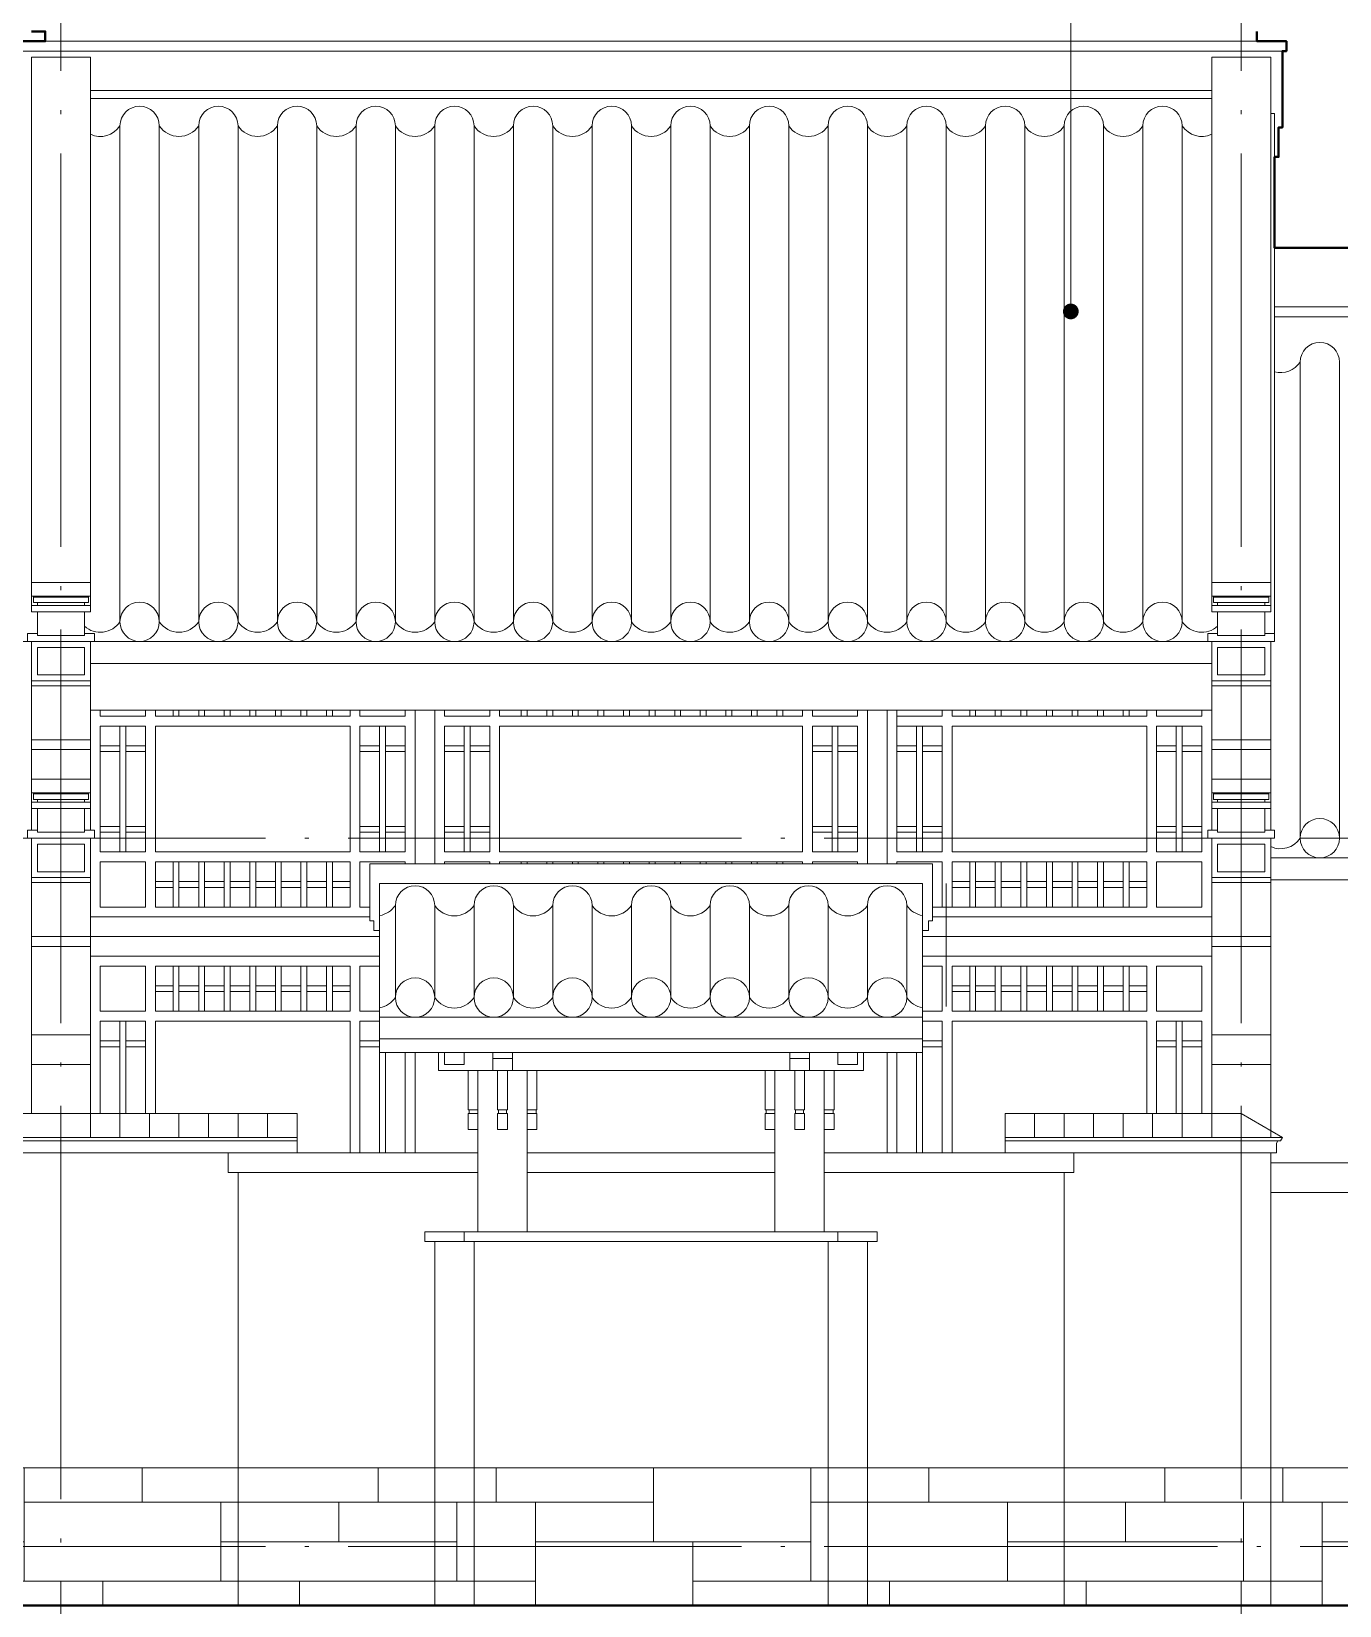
# Model space of a CAD drawing. Extents: x 577108 to 1042908, y 41950 to 81950.
# Drawn here: x 726423 to 733073, y 69453 to 77453 of the extents above; entities that cross this region are included whole.
import ezdxf

# ---------------------------------------------------------------- set-up
doc = ezdxf.new("R2010")
doc.units = 0
doc.header["$LTSCALE"] = 1000
doc.header["$MEASUREMENT"] = 0
doc.linetypes.add('DOTE', pattern=[2.42, 2, -0.2, 0.02, -0.2])
doc.linetypes.add('HIDDEN', pattern=[0.375, 0.25, -0.125])
doc.layers.get('0').update_dxf_attribs({"linetype": 'CONTINUOUS', "lineweight": 13})
for name, color, linetype, lineweight in [('DIM_ELEV', 3, 'CONTINUOUS', 15), ('DIM_LEAD', 3, 'CONTINUOUS', 15), ('DOTE', 1, 'DOTE', 0), ('LM-L', 7, 'CONTINUOUS', 15), ('LM-S', 8, 'CONTINUOUS', 5), ('wall', 2, 'CONTINUOUS', 40), ('瓦1', 8, 'CONTINUOUS', 15), ('粉刷线', 251, 'CONTINUOUS', 0)]:
    doc.layers.add(name, color=color, linetype=linetype, lineweight=lineweight)

msp = doc.modelspace()

# ---------------------------------------------------------------- hatches: boundary and pattern name
at = {"layer": 'LM-S'}
h = msp.add_hatch(dxfattribs=at)
h.set_pattern_fill('文化石01', color=256, scale=500, style=0)
h.set_pattern_definition([(0, (-307017, -391225.2), (9e-13, 4000), [3000, -1000]), (0, (-307017, -391025.2), (9e-13, 4000), [-1200, 1200, -600, 1000]), (0, (-307017, -390825.2), (9e-13, 4000), [-1800, 2200]), (0, (-307017, -390625.2), (9e-13, 4000), [1800, -2200]), (0, (-307017, -390425.2), (9e-13, 4000), [-800, 3200]), (0, (-307017, -390225.2), (9e-13, 4000), [1400, -1000, 1200, -400]), (0, (-305617, -390025.2), (9e-13, 4000), [3200, -800]), (0, (-307217, -389825.2), (9e-13, 4000), [2200, -1800]), (0, (-307817, -389625.2), (9e-13, 4000), [1800, -2200]), (0, (-307017, -389425.2), (9e-13, 4000), [3200, -800]), (0, (-307017, -389225.2), (9e-13, 4000), [-1600, 1000, -600, 800]), (0, (-305017, -389025.2), (9e-13, 4000), [2400, -1600]), (0, (-306617, -388825.2), (9e-13, 4000), [1600, -800, 600, -1000]), (0, (-305817, -388625.2), (9e-13, 4000), [1600, -600, 1000, -800]), (0, (-304217, -388425.2), (9e-13, 4000), [2400, -1600]), (0, (-305817, -388225.2), (9e-13, 4000), [1600, -2400]), (0, (-305017, -388025.2), (9e-13, 4000), [1800, -2200]), (0, (-305017, -387825.2), (9e-13, 4000), [-1200, 2800]), (0, (-306217, -387625.2), (9e-13, 4000), [1200, -2800]), (0, (-305017, -387425.2), (9e-13, 4000), [2800, -1200]), (90, (-307017, -389625.2), (-4000, 1e-12), [600, -1600, 1400, -400]), (90, (-306617, -389425.2), (-4000, 1e-12), [1000, -600, 400, -2000]), (90, (-306417, -390225.2), (-4000, 1e-12), [400, -3600]), (90, (-306217, -390625.2), (-4000, 1e-12), [400, -2400, 600, -600]), (90, (-306017, -389825.2), (-4000, 1e-12), [400, -3600]), (90, (-305817, -391225.2), (-4000, 1e-12), [600, -1800, 1000, -600]), (90, (-305617, -390425.2), (-4000, 1e-12), [600, -3400]), (90, (-305417, -389425.2), (-4000, 1e-12), [600, -200, 400, -2800]), (90, (-305217, -391025.2), (-4000, 1e-12), [600, -3400]), (90, (-305017, -390025.2), (-4000, 1e-12), [600, -200, 600, -400, 1000, -1200]), (90, (-304617, -390025.2), (-4000, 1e-12), [-2800, 400, -400, 400]), (90, (-304417, -389425.2), (-4000, 1e-12), [400, -3600]), (90, (-304217, -390825.2), (-4000, 1e-12), [400, -1400, 1000, -1200]), (90, (-304017, -390225.2), (-4000, 1e-12), [200, -2600, 600, -600]), (90, (-303817, -390025.2), (-4000, 1e-12), [1000, -1000, 600, -1400]), (90, (-303617, -389025.2), (-4000, 1e-12), [600, -1000, 400, -2000]), (90, (-303417, -390425.2), (-4000, 1e-12), [400, -3600]), (90, (-303217, -390025.2), (-4000, 1e-12), [400, -1200, 600, -1800])])
h.paths.add_polyline_path([(723423.0894, 70152.8769), (723423.0894, 69452.8769), (727473.0894, 69452.8769), (727473.0894, 70152.8769)])
h.paths.add_polyline_path([(727473.0894, 70152.8769), (727473.0894, 69452.8769), (728473.0894, 69452.8769), (728473.0894, 70152.8769)])
h.paths.add_polyline_path([(728473.0894, 69452.8769), (728673.0894, 69452.8769), (728673.0894, 70152.8769), (728473.0894, 70152.8769)])
h.paths.add_polyline_path([(728673.0894, 70152.8769), (728673.0894, 69452.8769), (730473.0894, 69452.8769), (730473.0894, 70152.8769)])
h.paths.add_polyline_path([(730673.0894, 70152.8769), (730473.0894, 70152.8769), (730473.0894, 69452.8769), (730673.0894, 69452.8769)])
h.paths.add_polyline_path([(730673.0894, 70152.8769), (730673.0894, 69452.8769), (731673.0894, 69452.8769), (731673.0894, 70152.8769)])
h.paths.add_polyline_path([(731673.0894, 69452.8769), (732723.0894, 69452.8769), (732723.0894, 70152.8769), (731673.0894, 70152.8769)])
h.paths.add_polyline_path([(732723.0894, 70152.8769), (732723.0894, 69452.8769), (733383.0894, 69452.8769), (733383.0894, 70152.8769)])

# ---------------------------------------------------------------- linework, layer by layer
msp.add_line((723423.0894, 70152.8769), (733383.0894, 70152.8769))
at = {"layer": 'DIM_ELEV'}
msp.add_line((726723.0894, 74352.8769), (721273.0894, 74352.8769), dxfattribs=at)
at = {"layer": 'DIM_LEAD'}
msp.add_line((731706.9114, 76030.0119), (731706.9114, 79552.8769), dxfattribs=at)
at = {"layer": 'DIM_LEAD', "const_width": 40}
msp.add_lwpolyline([(731706.9114, 76010.0119, 1), (731706.9114, 76050.0119, 1)], format="xyb", close=True, dxfattribs=at)
at = {"layer": 'DOTE'}
for p, q in [((726573.0894, 79252.8769), (726573.0894, 68252.8769)), ((732573.0894, 79252.8769), (732573.0894, 68252.8769)), ((759073.0894, 73352.8769), (721419.8075, 73352.8769)), ((759073.0894, 69752.8769), (721419.8075, 69752.8769))]:
    msp.add_line(p, q, dxfattribs=at)
at = {"layer": 'LM-L'}
for p, q in [((726493.0894, 77402.8769), (726493.0894, 77452.8769)), ((732653.0894, 77402.8769), (732653.0894, 77452.8769)), ((732803.0894, 77402.8769), (726343.0894, 77402.8769)), ((732803.0894, 77352.8769), (732803.0894, 77402.8769)), ((732803.0894, 77352.8769), (726343.0894, 77352.8769)), ((726423.0894, 74582.6741), (726423.0894, 77322.7926)), ((726723.0894, 77322.7926), (726423.0894, 77322.7926)), ((726723.0894, 74582.6741), (726723.0894, 77322.7926)), ((732423.0894, 77322.7926), (732723.0894, 77322.7926)), ((732423.0894, 74582.6741), (732423.0894, 77322.7926)), ((732723.0894, 74582.6741), (732723.0894, 77322.7926)), ((732783.0894, 76965.1277), (732783.0894, 77352.8769)), ((732423.0894, 77152.8769), (726723.0894, 77152.8769)), ((732423.0894, 77112.8769), (726723.0894, 77112.8769)), ((732743.0894, 77036.4869), (732723.0894, 77036.4869)), ((732743.0894, 74393.5263), (732743.0894, 77036.4869)), ((732763.0894, 76815.1277), (732763.0894, 76965.1277)), ((732763.0894, 76965.1277), (732783.0894, 76965.1277)), ((732743.0894, 76815.1277), (732763.0894, 76815.1277)), ((736403.0894, 76352.8769), (732743.0894, 76352.8769)), ((736403.0894, 76052.8769), (732743.0894, 76052.8769)), ((726423.0894, 74652.8769), (726723.0894, 74652.8769)), ((732723.0894, 74652.8769), (732423.0894, 74652.8769)), ((726423.0894, 74582.6741), (726723.0894, 74582.6741)), ((732723.0894, 74582.6741), (732423.0894, 74582.6741)), ((726423.0894, 73393.5263), (726423.0894, 74352.8769)), ((726723.0894, 73393.5263), (726723.0894, 74352.8769)), ((726723.0894, 74352.8769), (732423.0894, 74352.8769)), ((732423.0894, 73393.5263), (732423.0894, 74352.8769)), ((732723.0894, 73393.5263), (732723.0894, 74352.8769)), ((732423.0894, 74240.3163), (726723.0894, 74240.3163)), ((726423.0894, 74152.8769), (726723.0894, 74152.8769)), ((732723.0894, 74152.8769), (732423.0894, 74152.8769)), ((732423.0894, 74002.8769), (726723.0894, 74002.8769)), ((726423.0894, 73652.8769), (726723.0894, 73652.8769)), ((732423.0894, 73652.8769), (732723.0894, 73652.8769)), ((726423.0894, 73582.6741), (726723.0894, 73582.6741)), ((726433.0894, 73578.0443), (726433.0894, 73582.6741)), ((726713.0894, 73578.0443), (726713.0894, 73582.6741)), ((732423.0894, 73582.6741), (732723.0894, 73582.6741)), ((732433.0894, 73578.0443), (732433.0894, 73582.6741)), ((732713.0894, 73578.0443), (732713.0894, 73582.6741)), ((726423.0894, 71952.8769), (726423.0894, 73352.8769)), ((726723.0894, 71952.8769), (726723.0894, 73352.8769)), ((732423.0894, 71952.8769), (732423.0894, 73352.8769)), ((732723.0894, 71866.2743), (732723.0894, 73352.8769)), ((728143.0894, 73222.8769), (731003.0894, 73222.8769)), ((728143.0894, 72932.8769), (728143.0894, 73222.8769)), ((731003.0894, 72932.8769), (731003.0894, 73222.8769)), ((732723.0894, 73252.8769), (735623.0894, 73252.8769)), ((726423.0894, 73152.8769), (726723.0894, 73152.8769)), ((728193.0894, 72262.8769), (728193.0894, 73122.8769)), ((728193.0894, 73122.8769), (730953.0894, 73122.8769)), ((730953.0894, 72262.8769), (730953.0894, 73122.8769)), ((732423.0894, 73152.8769), (732723.0894, 73152.8769)), ((735673.0894, 73140.3163), (732723.0894, 73140.3163)), ((728163.0894, 72932.8769), (728143.0894, 72932.8769)), ((728163.0894, 72882.8769), (728163.0894, 72932.8769)), ((728163.0894, 72882.8769), (728193.0894, 72882.8769)), ((730953.0894, 72882.8769), (730983.0894, 72882.8769)), ((730983.0894, 72882.8769), (730983.0894, 72932.8769)), ((730983.0894, 72932.8769), (731003.0894, 72932.8769)), ((730953.0894, 72442.8769), (728193.0894, 72442.8769)), ((730953.0894, 72332.8769), (728193.0894, 72332.8769)), ((730953.0894, 72262.8769), (728193.0894, 72262.8769)), ((728493.0894, 72172.8769), (728493.0894, 72262.8769)), ((730653.0894, 72172.8769), (730653.0894, 72262.8769)), ((728493.0894, 72172.8769), (730653.0894, 72172.8769)), ((728693.0894, 72172.8769), (728693.0894, 71352.8769)), ((728768.0894, 72232.8769), (728868.0894, 72232.8769)), ((728943.0894, 72172.8769), (728943.0894, 71352.8769)), ((730203.0894, 72172.8769), (730203.0894, 71352.8769)), ((730378.0894, 72232.8769), (730278.0894, 72232.8769)), ((730453.0894, 72172.8769), (730453.0894, 71352.8769)), ((723573.0894, 71952.8769), (727773.0894, 71952.8769)), ((727773.0894, 71952.8769), (727773.0894, 71752.8769)), ((731373.0894, 71952.8769), (732573.0894, 71952.8769)), ((731373.0894, 71952.8769), (731373.0894, 71752.8769)), ((732783.0894, 71831.6333), (732573.0894, 71952.8769)), ((727773.0894, 71831.6333), (723363.0894, 71831.6333)), ((727773.0894, 71814.3128), (723373.0894, 71814.3128)), ((732783.0894, 71831.6333), (731373.0894, 71831.6333)), ((732773.0894, 71814.3128), (731373.0894, 71814.3128)), ((732753.0894, 71802.8769), (732759.6919, 71814.3128)), ((732753.0894, 71752.8769), (732753.0894, 71802.8769)), ((732773.0894, 71814.3128), (732783.0894, 71831.6333)), ((723423.0894, 71752.8769), (727773.0894, 71752.8769)), ((727423.0894, 71752.8769), (728693.0894, 71752.8769)), ((727423.0894, 71752.8769), (727423.0894, 71652.8769)), ((728943.0894, 71752.8769), (730203.0894, 71752.8769)), ((730453.0894, 71752.8769), (731723.0894, 71752.8769)), ((731373.0894, 71752.8769), (732753.0894, 71752.8769)), ((731723.0894, 71752.8769), (731723.0894, 71652.8769)), ((732723.0894, 71752.8769), (732723.0894, 69452.8769)), ((733763.0894, 71702.8769), (732723.0894, 71702.8769)), ((728693.0894, 71652.8769), (727423.0894, 71652.8769)), ((727473.0894, 71652.8769), (727473.0894, 69452.8769)), ((730203.0894, 71652.8769), (728943.0894, 71652.8769)), ((731723.0894, 71652.8769), (730453.0894, 71652.8769)), ((731673.0894, 71652.8769), (731673.0894, 69452.8769)), ((733763.0894, 71552.8769), (732723.0894, 71552.8769)), ((728423.0894, 71302.8769), (728423.0894, 71352.8769)), ((730723.0894, 71352.8769), (728423.0894, 71352.8769)), ((730723.0894, 71302.8769), (728423.0894, 71302.8769)), ((728473.0894, 71302.8769), (728473.0894, 69452.8769)), ((728623.0894, 71302.8769), (728623.0894, 71352.8769)), ((728673.0894, 71302.8769), (728673.0894, 69452.8769)), ((730473.0894, 71302.8769), (730473.0894, 69452.8769)), ((730523.0894, 71352.8769), (730523.0894, 71302.8769)), ((730673.0894, 71302.8769), (730673.0894, 69452.8769)), ((730723.0894, 71352.8769), (730723.0894, 71302.8769))]:
    msp.add_line(p, q, dxfattribs=at)
for points in [[(732743.0894, 76002.8769), (736403.0894, 76002.8769)], [(726723.0894, 74535.6305), (726423.0894, 74535.6305), (726423.0894, 74503.5545), (726453.0894, 74503.5545), (726453.0894, 74382.8769), (726693.0894, 74382.8769), (726693.0894, 74503.5545), (726723.0894, 74503.5545), (726723.0894, 74535.6305)], [(732423.0894, 74535.6305), (732723.0894, 74535.6305), (732723.0894, 74503.5545), (732693.0894, 74503.5545), (732693.0894, 74382.8769), (732453.0894, 74382.8769), (732453.0894, 74503.5545), (732423.0894, 74503.5545), (732423.0894, 74535.6305)], [(726453.0894, 74393.5263), (726403.0894, 74393.5263), (726403.0894, 74352.8769), (726743.0894, 74352.8769), (726743.0894, 74393.5263), (726693.0894, 74393.5263)], [(732693.0894, 74393.5263), (732743.0894, 74393.5263), (732743.0894, 74352.8769), (732403.0894, 74352.8769), (732403.0894, 74393.5263), (732453.0894, 74393.5263)], [(726723.0894, 73535.6305), (726423.0894, 73535.6305), (726423.0894, 73503.5545), (726453.0894, 73503.5545), (726453.0894, 73382.8769), (726693.0894, 73382.8769), (726693.0894, 73503.5545), (726723.0894, 73503.5545), (726723.0894, 73535.6305)], [(732723.0894, 73535.6305), (732423.0894, 73535.6305), (732423.0894, 73503.5545), (732453.0894, 73503.5545), (732453.0894, 73382.8769), (732693.0894, 73382.8769), (732693.0894, 73503.5545), (732723.0894, 73503.5545), (732723.0894, 73535.6305)], [(726453.0894, 73393.5263), (726403.0894, 73393.5263), (726403.0894, 73352.8769), (726743.0894, 73352.8769), (726743.0894, 73393.5263), (726693.0894, 73393.5263)], [(732453.0894, 73393.5263), (732403.0894, 73393.5263), (732403.0894, 73352.8769), (732743.0894, 73352.8769), (732743.0894, 73393.5263), (732693.0894, 73393.5263)], [(728868.0894, 72262.8769), (728868.0894, 72172.8769), (728768.0894, 72172.8769), (728768.0894, 72262.8769)], [(730278.0894, 72262.8769), (730278.0894, 72172.8769), (730378.0894, 72172.8769), (730378.0894, 72262.8769)]]:
    msp.add_lwpolyline(points, dxfattribs=at)
for points in [[(726433.0894, 74578.0443), (726713.0894, 74578.0443), (726713.0894, 74549.9826), (726433.0894, 74549.9826)], [(732713.0894, 74578.0443), (732433.0894, 74578.0443), (732433.0894, 74549.9826), (732713.0894, 74549.9826)], [(726433.0894, 73578.0443), (726713.0894, 73578.0443), (726713.0894, 73549.9826), (726433.0894, 73549.9826)], [(732433.0894, 73578.0443), (732713.0894, 73578.0443), (732713.0894, 73549.9826), (732433.0894, 73549.9826)]]:
    msp.add_lwpolyline(points, close=True, dxfattribs=at)
at = {"layer": 'LM-S'}
for p, q in [((726423.0894, 74535.6305), (726423.0894, 74582.6741)), ((726433.0894, 74578.0443), (726433.0894, 74582.6741)), ((726453.0894, 74578.0443), (726453.0894, 74582.6741)), ((726693.0894, 74578.0443), (726693.0894, 74582.6741)), ((726713.0894, 74578.0443), (726713.0894, 74582.6741)), ((726723.0894, 74535.6305), (726723.0894, 74582.6741)), ((732423.0894, 74535.6305), (732423.0894, 74582.6741)), ((732433.0894, 74578.0443), (732433.0894, 74582.6741)), ((732453.0894, 74578.0443), (732453.0894, 74582.6741)), ((732693.0894, 74578.0443), (732693.0894, 74582.6741)), ((732713.0894, 74578.0443), (732713.0894, 74582.6741)), ((732723.0894, 74535.6305), (732723.0894, 74582.6741)), ((726453.0894, 74535.6305), (726453.0894, 74549.9826)), ((726453.0894, 74503.5545), (726693.0894, 74503.5545)), ((726693.0894, 74535.6305), (726693.0894, 74549.9826)), ((732453.0894, 74535.6305), (732453.0894, 74549.9826)), ((732693.0894, 74503.5545), (732453.0894, 74503.5545)), ((732693.0894, 74535.6305), (732693.0894, 74549.9826)), ((726423.0894, 74127.8769), (726723.0894, 74127.8769)), ((732723.0894, 74127.8769), (732423.0894, 74127.8769)), ((726773.0894, 73972.8769), (726773.0894, 74002.8769)), ((727003.0894, 74002.8769), (727003.0894, 73972.8769)), ((727053.0894, 74002.8769), (727053.0894, 73972.8769)), ((727143.0894, 74002.8769), (727143.0894, 73972.8769)), ((727173.0894, 74002.8769), (727173.0894, 73972.8769)), ((727273.0894, 74002.8769), (727273.0894, 73972.8769)), ((727303.0894, 74002.8769), (727303.0894, 73972.8769)), ((727403.0894, 74002.8769), (727403.0894, 73972.8769)), ((727433.0894, 74002.8769), (727433.0894, 73972.8769)), ((727533.0894, 74002.8769), (727533.0894, 73972.8769)), ((727563.0894, 74002.8769), (727563.0894, 73972.8769)), ((727663.0894, 74002.8769), (727663.0894, 73972.8769)), ((727693.0894, 74002.8769), (727693.0894, 73972.8769)), ((727793.0894, 74002.8769), (727793.0894, 73972.8769)), ((727823.0894, 74002.8769), (727823.0894, 73972.8769)), ((727923.0894, 74002.8769), (727923.0894, 73972.8769)), ((727953.0894, 74002.8769), (727953.0894, 73972.8769)), ((728043.0894, 74002.8769), (728043.0894, 73972.8769)), ((728093.0894, 74002.8769), (728093.0894, 73972.8769)), ((728323.0894, 73972.8769), (728323.0894, 74002.8769)), ((728373.0894, 73222.8769), (728373.0894, 74002.8769)), ((728473.0894, 73222.8769), (728473.0894, 74002.8769)), ((728523.0894, 73972.8769), (728523.0894, 74002.8769)), ((728753.0894, 74002.8769), (728753.0894, 73972.8769)), ((728803.0894, 74002.8769), (728803.0894, 73972.8769)), ((728913.0894, 74002.8769), (728913.0894, 73972.8769)), ((728943.0894, 74002.8769), (728943.0894, 73972.8769)), ((729043.0894, 74002.8769), (729043.0894, 73972.8769)), ((729073.0894, 74002.8769), (729073.0894, 73972.8769)), ((729173.0894, 74002.8769), (729173.0894, 73972.8769)), ((729203.0894, 74002.8769), (729203.0894, 73972.8769)), ((729303.0894, 74002.8769), (729303.0894, 73972.8769)), ((729333.0894, 74002.8769), (729333.0894, 73972.8769)), ((729433.0894, 74002.8769), (729433.0894, 73972.8769)), ((729463.0894, 74002.8769), (729463.0894, 73972.8769)), ((729563.0894, 74002.8769), (729563.0894, 73972.8769)), ((729593.0894, 74002.8769), (729593.0894, 73972.8769)), ((729693.0894, 74002.8769), (729693.0894, 73972.8769)), ((729723.0894, 74002.8769), (729723.0894, 73972.8769)), ((729823.0894, 74002.8769), (729823.0894, 73972.8769)), ((729853.0894, 74002.8769), (729853.0894, 73972.8769)), ((729953.0894, 74002.8769), (729953.0894, 73972.8769)), ((729983.0894, 74002.8769), (729983.0894, 73972.8769)), ((730083.0894, 74002.8769), (730083.0894, 73972.8769)), ((730113.0894, 74002.8769), (730113.0894, 73972.8769)), ((730213.0894, 74002.8769), (730213.0894, 73972.8769)), ((730243.0894, 74002.8769), (730243.0894, 73972.8769)), ((730343.0894, 74002.8769), (730343.0894, 73972.8769)), ((730393.0894, 74002.8769), (730393.0894, 73972.8769)), ((730623.0894, 73972.8769), (730623.0894, 74002.8769)), ((730673.0894, 73222.8769), (730673.0894, 74002.8769)), ((730773.0894, 73222.8769), (730773.0894, 74002.8769)), ((730823.0894, 73282.8769), (730823.0894, 74002.8769)), ((731053.0894, 74002.8769), (731053.0894, 73972.8769)), ((731103.0894, 74002.8769), (731103.0894, 73972.8769)), ((731193.0894, 74002.8769), (731193.0894, 73972.8769)), ((731223.0894, 74002.8769), (731223.0894, 73972.8769)), ((731323.0894, 74002.8769), (731323.0894, 73972.8769)), ((731353.0894, 74002.8769), (731353.0894, 73972.8769)), ((731453.0894, 74002.8769), (731453.0894, 73972.8769)), ((731483.0894, 74002.8769), (731483.0894, 73972.8769)), ((731583.0894, 74002.8769), (731583.0894, 73972.8769)), ((731613.0894, 74002.8769), (731613.0894, 73972.8769)), ((731713.0894, 74002.8769), (731713.0894, 73972.8769)), ((731743.0894, 74002.8769), (731743.0894, 73972.8769)), ((731843.0894, 74002.8769), (731843.0894, 73972.8769)), ((731873.0894, 74002.8769), (731873.0894, 73972.8769)), ((731973.0894, 74002.8769), (731973.0894, 73972.8769)), ((732003.0894, 74002.8769), (732003.0894, 73972.8769)), ((732093.0894, 74002.8769), (732093.0894, 73972.8769)), ((732143.0894, 74002.8769), (732143.0894, 73972.8769)), ((732373.0894, 73972.8769), (732373.0894, 74002.8769)), ((726773.0894, 73972.8769), (727003.0894, 73972.8769)), ((726773.0894, 73282.8769), (726773.0894, 73922.8769)), ((726773.0894, 73922.8769), (727003.0894, 73922.8769)), ((726873.0894, 73922.8769), (726873.0894, 73282.8769)), ((726903.0894, 73922.8769), (726903.0894, 73282.8769)), ((727003.0894, 73922.8769), (727003.0894, 73282.8769)), ((727053.0894, 73972.8769), (728043.0894, 73972.8769)), ((727053.0894, 73922.8769), (728043.0894, 73922.8769)), ((727053.0894, 73922.8769), (727053.0894, 73282.8769)), ((728043.0894, 73922.8769), (728043.0894, 73282.8769)), ((728093.0894, 73972.8769), (728323.0894, 73972.8769)), ((728093.0894, 73922.8769), (728323.0894, 73922.8769)), ((728093.0894, 73922.8769), (728093.0894, 73282.8769)), ((728193.0894, 73922.8769), (728193.0894, 73282.8769)), ((728223.0894, 73922.8769), (728223.0894, 73282.8769)), ((728323.0894, 73282.8769), (728323.0894, 73922.8769)), ((728523.0894, 73972.8769), (728753.0894, 73972.8769)), ((728523.0894, 73282.8769), (728523.0894, 73922.8769)), ((728523.0894, 73922.8769), (728753.0894, 73922.8769)), ((728623.0894, 73922.8769), (728623.0894, 73282.8769)), ((728653.0894, 73922.8769), (728653.0894, 73282.8769)), ((728753.0894, 73922.8769), (728753.0894, 73282.8769)), ((728803.0894, 73972.8769), (730343.0894, 73972.8769)), ((728803.0894, 73922.8769), (730343.0894, 73922.8769)), ((728803.0894, 73922.8769), (728803.0894, 73282.8769)), ((730343.0894, 73922.8769), (730343.0894, 73282.8769)), ((730393.0894, 73972.8769), (730623.0894, 73972.8769)), ((730393.0894, 73922.8769), (730623.0894, 73922.8769)), ((730393.0894, 73922.8769), (730393.0894, 73282.8769)), ((730493.0894, 73922.8769), (730493.0894, 73282.8769)), ((730523.0894, 73922.8769), (730523.0894, 73282.8769)), ((730623.0894, 73282.8769), (730623.0894, 73922.8769)), ((731053.0894, 73972.8769), (730823.0894, 73972.8769)), ((731053.0894, 73922.8769), (730823.0894, 73922.8769)), ((730923.0894, 73922.8769), (730923.0894, 73282.8769)), ((730953.0894, 73922.8769), (730953.0894, 73282.8769)), ((731053.0894, 73922.8769), (731053.0894, 73282.8769)), ((732093.0894, 73972.8769), (731103.0894, 73972.8769)), ((731103.0894, 73922.8769), (731103.0894, 73282.8769)), ((732093.0894, 73922.8769), (731103.0894, 73922.8769)), ((732093.0894, 73922.8769), (732093.0894, 73282.8769)), ((732373.0894, 73972.8769), (732143.0894, 73972.8769)), ((732373.0894, 73922.8769), (732143.0894, 73922.8769)), ((732143.0894, 73922.8769), (732143.0894, 73282.8769)), ((732243.0894, 73922.8769), (732243.0894, 73282.8769)), ((732273.0894, 73922.8769), (732273.0894, 73282.8769)), ((732373.0894, 73282.8769), (732373.0894, 73922.8769)), ((726423.0894, 73852.8769), (726723.0894, 73852.8769)), ((732723.0894, 73852.8769), (732423.0894, 73852.8769)), ((726423.0894, 73802.8769), (726723.0894, 73802.8769)), ((726773.0894, 73822.8769), (726873.0894, 73822.8769)), ((726773.0894, 73792.8769), (726873.0894, 73792.8769)), ((726903.0894, 73822.8769), (727003.0894, 73822.8769)), ((726903.0894, 73792.8769), (727003.0894, 73792.8769)), ((728193.0894, 73822.8769), (728093.0894, 73822.8769)), ((728193.0894, 73792.8769), (728093.0894, 73792.8769)), ((728323.0894, 73822.8769), (728223.0894, 73822.8769)), ((728323.0894, 73792.8769), (728223.0894, 73792.8769)), ((728523.0894, 73822.8769), (728623.0894, 73822.8769)), ((728523.0894, 73792.8769), (728623.0894, 73792.8769)), ((728653.0894, 73822.8769), (728753.0894, 73822.8769)), ((728653.0894, 73792.8769), (728753.0894, 73792.8769)), ((730493.0894, 73822.8769), (730393.0894, 73822.8769)), ((730493.0894, 73792.8769), (730393.0894, 73792.8769)), ((730623.0894, 73822.8769), (730523.0894, 73822.8769)), ((730623.0894, 73792.8769), (730523.0894, 73792.8769)), ((730823.0894, 73822.8769), (730923.0894, 73822.8769)), ((730823.0894, 73792.8769), (730923.0894, 73792.8769)), ((730953.0894, 73822.8769), (731053.0894, 73822.8769)), ((730953.0894, 73792.8769), (731053.0894, 73792.8769)), ((732243.0894, 73822.8769), (732143.0894, 73822.8769)), ((732243.0894, 73792.8769), (732143.0894, 73792.8769)), ((732373.0894, 73822.8769), (732273.0894, 73822.8769)), ((732373.0894, 73792.8769), (732273.0894, 73792.8769)), ((732723.0894, 73802.8769), (732423.0894, 73802.8769)), ((726423.0894, 73535.6305), (726423.0894, 73582.6741)), ((726453.0894, 73578.0443), (726453.0894, 73582.6741)), ((726453.0894, 73535.6305), (726453.0894, 73549.9826)), ((726693.0894, 73578.0443), (726693.0894, 73582.6741)), ((726693.0894, 73535.6305), (726693.0894, 73549.9826)), ((726723.0894, 73535.6305), (726723.0894, 73582.6741)), ((732423.0894, 73535.6305), (732423.0894, 73582.6741)), ((732453.0894, 73578.0443), (732453.0894, 73582.6741)), ((732453.0894, 73535.6305), (732453.0894, 73549.9826)), ((732693.0894, 73578.0443), (732693.0894, 73582.6741)), ((732693.0894, 73535.6305), (732693.0894, 73549.9826)), ((732723.0894, 73535.6305), (732723.0894, 73582.6741)), ((726453.0894, 73503.5545), (726693.0894, 73503.5545)), ((732453.0894, 73503.5545), (732693.0894, 73503.5545)), ((726773.0894, 73412.8769), (726873.0894, 73412.8769)), ((726773.0894, 73382.8769), (726873.0894, 73382.8769)), ((726903.0894, 73412.8769), (727003.0894, 73412.8769)), ((726903.0894, 73382.8769), (727003.0894, 73382.8769)), ((728193.0894, 73412.8769), (728093.0894, 73412.8769)), ((728193.0894, 73382.8769), (728093.0894, 73382.8769)), ((728323.0894, 73412.8769), (728223.0894, 73412.8769)), ((728323.0894, 73382.8769), (728223.0894, 73382.8769)), ((728523.0894, 73412.8769), (728623.0894, 73412.8769)), ((728523.0894, 73382.8769), (728623.0894, 73382.8769)), ((728653.0894, 73412.8769), (728753.0894, 73412.8769)), ((728653.0894, 73382.8769), (728753.0894, 73382.8769)), ((730493.0894, 73412.8769), (730393.0894, 73412.8769)), ((730493.0894, 73382.8769), (730393.0894, 73382.8769)), ((730623.0894, 73412.8769), (730523.0894, 73412.8769)), ((730623.0894, 73382.8769), (730523.0894, 73382.8769)), ((730823.0894, 73412.8769), (730923.0894, 73412.8769)), ((730823.0894, 73382.8769), (730923.0894, 73382.8769)), ((730953.0894, 73412.8769), (731053.0894, 73412.8769)), ((730953.0894, 73382.8769), (731053.0894, 73382.8769)), ((732243.0894, 73412.8769), (732143.0894, 73412.8769)), ((732243.0894, 73382.8769), (732143.0894, 73382.8769)), ((732373.0894, 73412.8769), (732273.0894, 73412.8769)), ((732373.0894, 73382.8769), (732273.0894, 73382.8769)), ((726773.0894, 73282.8769), (727003.0894, 73282.8769)), ((727053.0894, 73282.8769), (728043.0894, 73282.8769)), ((728093.0894, 73282.8769), (728323.0894, 73282.8769)), ((728523.0894, 73282.8769), (728753.0894, 73282.8769)), ((728803.0894, 73282.8769), (730343.0894, 73282.8769)), ((730393.0894, 73282.8769), (730623.0894, 73282.8769)), ((731053.0894, 73282.8769), (730823.0894, 73282.8769)), ((732093.0894, 73282.8769), (731103.0894, 73282.8769)), ((732373.0894, 73282.8769), (732143.0894, 73282.8769)), ((726773.0894, 73232.8769), (727003.0894, 73232.8769)), ((726773.0894, 73232.8769), (726773.0894, 73002.8769)), ((727003.0894, 73002.8769), (727003.0894, 73232.8769)), ((727053.0894, 73002.8769), (727053.0894, 73232.8769)), ((727053.0894, 73232.8769), (728043.0894, 73232.8769)), ((727143.0894, 73002.8769), (727143.0894, 73232.8769)), ((727173.0894, 73002.8769), (727173.0894, 73232.8769)), ((727273.0894, 73002.8769), (727273.0894, 73232.8769)), ((727303.0894, 73002.8769), (727303.0894, 73232.8769)), ((727403.0894, 73002.8769), (727403.0894, 73232.8769)), ((727433.0894, 73002.8769), (727433.0894, 73232.8769)), ((727533.0894, 73002.8769), (727533.0894, 73232.8769)), ((727563.0894, 73002.8769), (727563.0894, 73232.8769)), ((727663.0894, 73002.8769), (727663.0894, 73232.8769)), ((727693.0894, 73002.8769), (727693.0894, 73232.8769)), ((727793.0894, 73002.8769), (727793.0894, 73232.8769)), ((727823.0894, 73002.8769), (727823.0894, 73232.8769)), ((727923.0894, 73002.8769), (727923.0894, 73232.8769)), ((727953.0894, 73002.8769), (727953.0894, 73232.8769)), ((728043.0894, 73002.8769), (728043.0894, 73232.8769)), ((728093.0894, 73002.8769), (728093.0894, 73232.8769)), ((728093.0894, 73232.8769), (728323.0894, 73232.8769)), ((728323.0894, 73232.8769), (728323.0894, 73222.8769)), ((728523.0894, 73232.8769), (728753.0894, 73232.8769)), ((728523.0894, 73232.8769), (728523.0894, 73222.8769)), ((728753.0894, 73222.8769), (728753.0894, 73232.8769)), ((728803.0894, 73222.8769), (728803.0894, 73232.8769)), ((728803.0894, 73232.8769), (730343.0894, 73232.8769)), ((728913.0894, 73222.8769), (728913.0894, 73232.8769)), ((728943.0894, 73222.8769), (728943.0894, 73232.8769)), ((729043.0894, 73222.8769), (729043.0894, 73232.8769)), ((729073.0894, 73222.8769), (729073.0894, 73232.8769)), ((729173.0894, 73222.8769), (729173.0894, 73232.8769)), ((729203.0894, 73222.8769), (729203.0894, 73232.8769)), ((729303.0894, 73222.8769), (729303.0894, 73232.8769)), ((729333.0894, 73222.8769), (729333.0894, 73232.8769)), ((729433.0894, 73222.8769), (729433.0894, 73232.8769)), ((729463.0894, 73222.8769), (729463.0894, 73232.8769)), ((729563.0894, 73222.8769), (729563.0894, 73232.8769)), ((729593.0894, 73222.8769), (729593.0894, 73232.8769)), ((729693.0894, 73222.8769), (729693.0894, 73232.8769)), ((729723.0894, 73222.8769), (729723.0894, 73232.8769)), ((729823.0894, 73222.8769), (729823.0894, 73232.8769)), ((729853.0894, 73222.8769), (729853.0894, 73232.8769)), ((729953.0894, 73222.8769), (729953.0894, 73232.8769)), ((729983.0894, 73222.8769), (729983.0894, 73232.8769)), ((730083.0894, 73222.8769), (730083.0894, 73232.8769)), ((730113.0894, 73222.8769), (730113.0894, 73232.8769)), ((730213.0894, 73222.8769), (730213.0894, 73232.8769)), ((730243.0894, 73222.8769), (730243.0894, 73232.8769)), ((730343.0894, 73222.8769), (730343.0894, 73232.8769)), ((730393.0894, 73222.8769), (730393.0894, 73232.8769)), ((730393.0894, 73232.8769), (730623.0894, 73232.8769)), ((730623.0894, 73222.8769), (730623.0894, 73232.8769)), ((730823.0894, 73222.8769), (730823.0894, 73232.8769)), ((731053.0894, 73232.8769), (730823.0894, 73232.8769)), ((731053.0894, 73002.8769), (731053.0894, 73232.8769)), ((731103.0894, 73002.8769), (731103.0894, 73232.8769)), ((732093.0894, 73232.8769), (731103.0894, 73232.8769)), ((731193.0894, 73002.8769), (731193.0894, 73232.8769)), ((731223.0894, 73002.8769), (731223.0894, 73232.8769)), ((731323.0894, 73002.8769), (731323.0894, 73232.8769)), ((731353.0894, 73002.8769), (731353.0894, 73232.8769)), ((731453.0894, 73002.8769), (731453.0894, 73232.8769)), ((731483.0894, 73002.8769), (731483.0894, 73232.8769)), ((731583.0894, 73002.8769), (731583.0894, 73232.8769)), ((731613.0894, 73002.8769), (731613.0894, 73232.8769)), ((731713.0894, 73002.8769), (731713.0894, 73232.8769)), ((731743.0894, 73002.8769), (731743.0894, 73232.8769)), ((731843.0894, 73002.8769), (731843.0894, 73232.8769)), ((731873.0894, 73002.8769), (731873.0894, 73232.8769)), ((731973.0894, 73002.8769), (731973.0894, 73232.8769)), ((732003.0894, 73002.8769), (732003.0894, 73232.8769)), ((732093.0894, 73002.8769), (732093.0894, 73232.8769)), ((732143.0894, 73002.8769), (732143.0894, 73232.8769)), ((732373.0894, 73232.8769), (732143.0894, 73232.8769)), ((732373.0894, 73002.8769), (732373.0894, 73232.8769)), ((726423.0894, 73127.8769), (726723.0894, 73127.8769)), ((727053.0894, 73132.8769), (727143.0894, 73132.8769)), ((727173.0894, 73132.8769), (727273.0894, 73132.8769)), ((727303.0894, 73132.8769), (727403.0894, 73132.8769)), ((727433.0894, 73132.8769), (727533.0894, 73132.8769)), ((727563.0894, 73132.8769), (727663.0894, 73132.8769)), ((727693.0894, 73132.8769), (727793.0894, 73132.8769)), ((727823.0894, 73132.8769), (727923.0894, 73132.8769)), ((728043.0894, 73132.8769), (727953.0894, 73132.8769)), ((731103.0894, 73132.8769), (731193.0894, 73132.8769)), ((731323.0894, 73132.8769), (731223.0894, 73132.8769)), ((731453.0894, 73132.8769), (731353.0894, 73132.8769)), ((731583.0894, 73132.8769), (731483.0894, 73132.8769)), ((731713.0894, 73132.8769), (731613.0894, 73132.8769)), ((731843.0894, 73132.8769), (731743.0894, 73132.8769)), ((731973.0894, 73132.8769), (731873.0894, 73132.8769)), ((732093.0894, 73132.8769), (732003.0894, 73132.8769)), ((732423.0894, 73127.8769), (732723.0894, 73127.8769)), ((727053.0894, 73102.8769), (727143.0894, 73102.8769)), ((727173.0894, 73102.8769), (727273.0894, 73102.8769)), ((727303.0894, 73102.8769), (727403.0894, 73102.8769)), ((727433.0894, 73102.8769), (727533.0894, 73102.8769)), ((727563.0894, 73102.8769), (727663.0894, 73102.8769)), ((727693.0894, 73102.8769), (727793.0894, 73102.8769)), ((727823.0894, 73102.8769), (727923.0894, 73102.8769)), ((728043.0894, 73102.8769), (727953.0894, 73102.8769)), ((731103.0894, 73102.8769), (731193.0894, 73102.8769)), ((731323.0894, 73102.8769), (731223.0894, 73102.8769)), ((731453.0894, 73102.8769), (731353.0894, 73102.8769)), ((731583.0894, 73102.8769), (731483.0894, 73102.8769)), ((731713.0894, 73102.8769), (731613.0894, 73102.8769)), ((731843.0894, 73102.8769), (731743.0894, 73102.8769)), ((731973.0894, 73102.8769), (731873.0894, 73102.8769)), ((732093.0894, 73102.8769), (732003.0894, 73102.8769)), ((727003.0894, 73002.8769), (726773.0894, 73002.8769)), ((728043.0894, 73002.8769), (727053.0894, 73002.8769)), ((728143.0894, 73002.8769), (728093.0894, 73002.8769)), ((731003.0894, 73002.8769), (732093.0894, 73002.8769)), ((732143.0894, 73002.8769), (732373.0894, 73002.8769)), ((728143.0894, 72952.8769), (726723.0894, 72952.8769)), ((732423.0894, 72952.8769), (731003.0894, 72952.8769)), ((726423.0894, 72852.8769), (726723.0894, 72852.8769)), ((726423.0894, 72802.8769), (726723.0894, 72802.8769)), ((728193.0894, 72852.8769), (726723.0894, 72852.8769)), ((732423.0894, 72852.8769), (730953.0894, 72852.8769)), ((732423.0894, 72852.8769), (732723.0894, 72852.8769)), ((732423.0894, 72802.8769), (732723.0894, 72802.8769)), ((728193.0894, 72752.8769), (726723.0894, 72752.8769)), ((732423.0894, 72752.8769), (730953.0894, 72752.8769)), ((727003.0894, 72702.8769), (726773.0894, 72702.8769)), ((726773.0894, 72472.8769), (726773.0894, 72702.8769)), ((727003.0894, 72702.8769), (727003.0894, 72472.8769)), ((727053.0894, 72702.8769), (727053.0894, 72472.8769)), ((728043.0894, 72702.8769), (727053.0894, 72702.8769)), ((727143.0894, 72702.8769), (727143.0894, 72472.8769)), ((727173.0894, 72702.8769), (727173.0894, 72472.8769)), ((727273.0894, 72702.8769), (727273.0894, 72472.8769)), ((727303.0894, 72702.8769), (727303.0894, 72472.8769)), ((727403.0894, 72702.8769), (727403.0894, 72472.8769)), ((727433.0894, 72702.8769), (727433.0894, 72472.8769)), ((727533.0894, 72702.8769), (727533.0894, 72472.8769)), ((727563.0894, 72702.8769), (727563.0894, 72472.8769)), ((727663.0894, 72702.8769), (727663.0894, 72472.8769)), ((727693.0894, 72702.8769), (727693.0894, 72472.8769)), ((727793.0894, 72702.8769), (727793.0894, 72472.8769)), ((727823.0894, 72702.8769), (727823.0894, 72472.8769)), ((727923.0894, 72702.8769), (727923.0894, 72472.8769)), ((727953.0894, 72702.8769), (727953.0894, 72472.8769)), ((728043.0894, 72702.8769), (728043.0894, 72472.8769)), ((728093.0894, 72702.8769), (728093.0894, 72472.8769)), ((728193.0894, 72702.8769), (728093.0894, 72702.8769)), ((730953.0894, 72702.8769), (731053.0894, 72702.8769)), ((731053.0894, 72702.8769), (731053.0894, 72472.8769)), ((731103.0894, 72702.8769), (731103.0894, 72472.8769)), ((731103.0894, 72702.8769), (732093.0894, 72702.8769)), ((731193.0894, 72702.8769), (731193.0894, 72472.8769)), ((731223.0894, 72702.8769), (731223.0894, 72472.8769)), ((731323.0894, 72702.8769), (731323.0894, 72472.8769)), ((731353.0894, 72702.8769), (731353.0894, 72472.8769)), ((731453.0894, 72702.8769), (731453.0894, 72472.8769)), ((731483.0894, 72702.8769), (731483.0894, 72472.8769)), ((731583.0894, 72702.8769), (731583.0894, 72472.8769)), ((731613.0894, 72702.8769), (731613.0894, 72472.8769)), ((731713.0894, 72702.8769), (731713.0894, 72472.8769)), ((731743.0894, 72702.8769), (731743.0894, 72472.8769)), ((731843.0894, 72702.8769), (731843.0894, 72472.8769)), ((731873.0894, 72702.8769), (731873.0894, 72472.8769)), ((731973.0894, 72702.8769), (731973.0894, 72472.8769)), ((732003.0894, 72702.8769), (732003.0894, 72472.8769)), ((732093.0894, 72702.8769), (732093.0894, 72472.8769)), ((732143.0894, 72702.8769), (732143.0894, 72472.8769)), ((732143.0894, 72702.8769), (732373.0894, 72702.8769)), ((732373.0894, 72472.8769), (732373.0894, 72702.8769)), ((727053.0894, 72602.8769), (727143.0894, 72602.8769)), ((727053.0894, 72572.8769), (727143.0894, 72572.8769)), ((727173.0894, 72602.8769), (727273.0894, 72602.8769)), ((727173.0894, 72572.8769), (727273.0894, 72572.8769)), ((727303.0894, 72602.8769), (727403.0894, 72602.8769)), ((727303.0894, 72572.8769), (727403.0894, 72572.8769)), ((727433.0894, 72602.8769), (727533.0894, 72602.8769)), ((727433.0894, 72572.8769), (727533.0894, 72572.8769)), ((727563.0894, 72602.8769), (727663.0894, 72602.8769)), ((727563.0894, 72572.8769), (727663.0894, 72572.8769)), ((727693.0894, 72602.8769), (727793.0894, 72602.8769)), ((727693.0894, 72572.8769), (727793.0894, 72572.8769)), ((727823.0894, 72602.8769), (727923.0894, 72602.8769)), ((727823.0894, 72572.8769), (727923.0894, 72572.8769)), ((728043.0894, 72602.8769), (727953.0894, 72602.8769)), ((728043.0894, 72572.8769), (727953.0894, 72572.8769)), ((731103.0894, 72602.8769), (731193.0894, 72602.8769)), ((731103.0894, 72572.8769), (731193.0894, 72572.8769)), ((731323.0894, 72602.8769), (731223.0894, 72602.8769)), ((731323.0894, 72572.8769), (731223.0894, 72572.8769)), ((731453.0894, 72602.8769), (731353.0894, 72602.8769)), ((731453.0894, 72572.8769), (731353.0894, 72572.8769)), ((731583.0894, 72602.8769), (731483.0894, 72602.8769)), ((731583.0894, 72572.8769), (731483.0894, 72572.8769)), ((731713.0894, 72602.8769), (731613.0894, 72602.8769)), ((731713.0894, 72572.8769), (731613.0894, 72572.8769)), ((731843.0894, 72602.8769), (731743.0894, 72602.8769)), ((731843.0894, 72572.8769), (731743.0894, 72572.8769)), ((731973.0894, 72602.8769), (731873.0894, 72602.8769)), ((731973.0894, 72572.8769), (731873.0894, 72572.8769)), ((732093.0894, 72602.8769), (732003.0894, 72602.8769)), ((732093.0894, 72572.8769), (732003.0894, 72572.8769)), ((726773.0894, 72472.8769), (727003.0894, 72472.8769)), ((726773.0894, 72422.8769), (727003.0894, 72422.8769)), ((726773.0894, 71952.8769), (726773.0894, 72422.8769)), ((726873.0894, 72422.8769), (726873.0894, 71952.8769)), ((726903.0894, 72422.8769), (726903.0894, 71952.8769)), ((727003.0894, 72422.8769), (727003.0894, 71952.8769)), ((727053.0894, 72472.8769), (728043.0894, 72472.8769)), ((727053.0894, 72422.8769), (728043.0894, 72422.8769)), ((727053.0894, 72422.8769), (727053.0894, 71952.8769)), ((728043.0894, 72422.8769), (728043.0894, 71752.8769)), ((728093.0894, 72472.8769), (728193.0894, 72472.8769)), ((728093.0894, 72422.8769), (728193.0894, 72422.8769)), ((728093.0894, 72422.8769), (728093.0894, 71752.8769)), ((731053.0894, 72472.8769), (730953.0894, 72472.8769)), ((731053.0894, 72422.8769), (730953.0894, 72422.8769)), ((731053.0894, 72422.8769), (731053.0894, 71752.8769)), ((732093.0894, 72472.8769), (731103.0894, 72472.8769)), ((731103.0894, 72422.8769), (731103.0894, 71752.8769)), ((732093.0894, 72422.8769), (731103.0894, 72422.8769)), ((732093.0894, 72422.8769), (732093.0894, 71952.8769)), ((732373.0894, 72472.8769), (732143.0894, 72472.8769)), ((732373.0894, 72422.8769), (732143.0894, 72422.8769)), ((732143.0894, 72422.8769), (732143.0894, 71952.8769)), ((732243.0894, 72422.8769), (732243.0894, 71952.8769)), ((732273.0894, 72422.8769), (732273.0894, 71952.8769)), ((732373.0894, 71952.8769), (732373.0894, 72422.8769)), ((726723.0894, 72352.8769), (726423.0894, 72352.8769)), ((726773.0894, 72322.8769), (726873.0894, 72322.8769)), ((726903.0894, 72322.8769), (727003.0894, 72322.8769)), ((728193.0894, 72322.8769), (728093.0894, 72322.8769)), ((730953.0894, 72322.8769), (731053.0894, 72322.8769)), ((732243.0894, 72322.8769), (732143.0894, 72322.8769)), ((732373.0894, 72322.8769), (732273.0894, 72322.8769)), ((732723.0894, 72352.8769), (732423.0894, 72352.8769)), ((726773.0894, 72292.8769), (726873.0894, 72292.8769)), ((726903.0894, 72292.8769), (727003.0894, 72292.8769)), ((728193.0894, 72292.8769), (728093.0894, 72292.8769)), ((728193.0894, 72262.8769), (728193.0894, 71752.8769)), ((728223.0894, 72262.8769), (728223.0894, 71752.8769)), ((728323.0894, 71752.8769), (728323.0894, 72262.8769)), ((730823.0894, 71752.8769), (730823.0894, 72262.8769)), ((730923.0894, 72262.8769), (730923.0894, 71752.8769)), ((730953.0894, 72292.8769), (731053.0894, 72292.8769)), ((730953.0894, 72262.8769), (730953.0894, 71752.8769)), ((732243.0894, 72292.8769), (732143.0894, 72292.8769)), ((732373.0894, 72292.8769), (732273.0894, 72292.8769)), ((726723.0894, 72202.8769), (726423.0894, 72202.8769)), ((732723.0894, 72202.8769), (732423.0894, 72202.8769))]:
    msp.add_line(p, q, dxfattribs=at)
at = {"layer": 'LM-S', "color": 8, "linetype": 'HIDDEN'}
for p, q in [((726573.0894, 71831.6333), (726573.0894, 71952.8769)), ((726723.0894, 71831.6333), (726723.0894, 71952.8769)), ((726873.0894, 71831.6333), (726873.0894, 71952.8769)), ((727023.0894, 71831.6333), (727023.0894, 71952.8769)), ((727173.0894, 71831.6333), (727173.0894, 71952.8769)), ((727323.0894, 71831.6333), (727323.0894, 71952.8769)), ((727473.0894, 71831.6333), (727473.0894, 71952.8769)), ((727623.0894, 71831.6333), (727623.0894, 71952.8769)), ((731523.0894, 71831.6333), (731523.0894, 71952.8769)), ((731673.0894, 71831.6333), (731673.0894, 71952.8769)), ((731823.0894, 71831.6333), (731823.0894, 71952.8769)), ((731973.0894, 71831.6333), (731973.0894, 71952.8769)), ((732123.0894, 71831.6333), (732123.0894, 71952.8769)), ((732273.0894, 71831.6333), (732273.0894, 71952.8769)), ((732423.0894, 71831.6333), (732423.0894, 71952.8769)), ((732573.0894, 71831.6333), (732573.0894, 71952.8769)), ((732723.0894, 71831.6333), (732723.0894, 71866.2743))]:
    msp.add_line(p, q, dxfattribs=at)
at = {"layer": 'LM-S'}
for points in [[(726453.0894, 74322.2932), (726693.0894, 74322.2932), (726693.0894, 74182.2932), (726453.0894, 74182.2932)], [(732693.0894, 74322.2932), (732453.0894, 74322.2932), (732453.0894, 74182.2932), (732693.0894, 74182.2932)], [(726453.0894, 73322.2932), (726693.0894, 73322.2932), (726693.0894, 73182.2932), (726453.0894, 73182.2932)], [(732453.0894, 73322.2932), (732693.0894, 73322.2932), (732693.0894, 73182.2932), (732453.0894, 73182.2932)]]:
    msp.add_lwpolyline(points, close=True, dxfattribs=at)
for points in [[(728373.0894, 72262.8769), (728373.0894, 71752.8769)], [(730773.0894, 72262.8769), (730773.0894, 71752.8769)]]:
    msp.add_lwpolyline(points, dxfattribs=at)
at = {"layer": 'wall'}
msp.add_line((757459.3639, 69452.8769), (721273.0894, 69452.8769), dxfattribs=at)
for points in [[(726343.0894, 77402.8769), (726493.0894, 77402.8769), (726493.0894, 77452.8769), (726423.0894, 77452.8769)], [(732653.0894, 77452.8769), (732653.0894, 77402.8769), (732803.0894, 77402.8769), (732803.0894, 77352.8769), (732783.0894, 77352.8769), (732783.0894, 76965.1277), (732763.0894, 76965.1277), (732763.0894, 76815.1277), (732743.0894, 76815.1277), (732743.0894, 76352.8769), (736403.0894, 76352.8769)]]:
    msp.add_lwpolyline(points, dxfattribs=at)
at = {"layer": '瓦1'}
for points in [[(726873.0894, 74452.8769), (726873.0894, 76972.9492, -1), (727073.0894, 76972.9492), (727073.0894, 74452.8769)], [(727273.0894, 74452.8769), (727273.0894, 76972.9492, -1), (727473.0894, 76972.9492), (727473.0894, 74452.8769)], [(727673.0894, 74452.8769), (727673.0894, 76972.9492, -1), (727873.0894, 76972.9492), (727873.0894, 74452.8769)], [(728073.0894, 74452.8769), (728073.0894, 76972.9492, -1), (728273.0894, 76972.9492), (728273.0894, 74452.8769)], [(728473.0894, 74452.8769), (728473.0894, 76972.9492, -1), (728673.0894, 76972.9492), (728673.0894, 74452.8769)], [(728873.0894, 74452.8769), (728873.0894, 76972.9492, -1), (729073.0894, 76972.9492), (729073.0894, 74452.8769)], [(729273.0894, 74452.8769), (729273.0894, 76972.9492, -1), (729473.0894, 76972.9492), (729473.0894, 74452.8769)], [(729673.0894, 74452.8769), (729673.0894, 76972.9492, -1), (729873.0894, 76972.9492), (729873.0894, 74452.8769)], [(730073.0894, 74452.8769), (730073.0894, 76972.9492, -1), (730273.0894, 76972.9492), (730273.0894, 74452.8769)], [(730473.0894, 74452.8769), (730473.0894, 76972.9492, -1), (730673.0894, 76972.9492), (730673.0894, 74452.8769)], [(730873.0894, 74452.8769), (730873.0894, 76972.9492, -1), (731073.0894, 76972.9492), (731073.0894, 74452.8769)], [(731273.0894, 74452.8769), (731273.0894, 76972.9492, -1), (731473.0894, 76972.9492), (731473.0894, 74452.8769)], [(731673.0894, 74452.8769), (731673.0894, 76972.9492, -1), (731873.0894, 76972.9492), (731873.0894, 74452.8769)], [(732073.0894, 74452.8769), (732073.0894, 76972.9492, -1), (732273.0894, 76972.9492), (732273.0894, 74452.8769)], [(732873.0894, 73352.8769), (732873.0894, 75772.9492, -1), (733073.0894, 75772.9492), (733073.0894, 73352.8769)]]:
    msp.add_lwpolyline(points, format="xyb", dxfattribs=at)
for points in [[(731073.0894, 73122.8769), (731073.0894, 72496.5444)], [(728273.0894, 72542.8769), (728273.0894, 73011.3581)], [(728473.0894, 73011.3581), (728473.0894, 72542.8769)], [(728673.0894, 72542.8769), (728673.0894, 73011.3581)], [(728873.0894, 73011.3581), (728873.0894, 72542.8769)], [(729073.0894, 72542.8769), (729073.0894, 73011.3581)], [(729273.0894, 73011.3581), (729273.0894, 72542.8769)], [(729473.0894, 72542.8769), (729473.0894, 73011.3581)], [(729673.0894, 73011.3581), (729673.0894, 72542.8769)], [(729873.0894, 72542.8769), (729873.0894, 73011.3581)], [(730073.0894, 73011.3581), (730073.0894, 72542.8769)], [(730273.0894, 72542.8769), (730273.0894, 73011.3581)], [(730473.0894, 73011.3581), (730473.0894, 72542.8769)], [(730673.0894, 72542.8769), (730673.0894, 73011.3581)], [(730873.0894, 72542.8769), (730873.0894, 73011.3581)]]:
    msp.add_lwpolyline(points, dxfattribs=at)
for centre in [(726973.0894, 74452.8769), (727373.0894, 74452.8769), (727773.0894, 74452.8769), (728173.0894, 74452.8769), (728573.0894, 74452.8769), (728973.0894, 74452.8769), (729373.0894, 74452.8769), (729773.0894, 74452.8769), (730173.0894, 74452.8769), (730573.0894, 74452.8769), (730973.0894, 74452.8769), (731373.0894, 74452.8769), (731773.0894, 74452.8769), (732173.0894, 74452.8769), (732973.0894, 73352.8769), (728373.0894, 72542.8769), (728773.0894, 72542.8769), (729173.0894, 72542.8769), (729573.0894, 72542.8769), (729973.0894, 72542.8769), (730373.0894, 72542.8769), (730773.0894, 72542.8769)]:
    msp.add_circle(centre, 100, dxfattribs=at)
for centre, radius, start, end in [((726773.0894, 77039.2817), 120, 245.37568164, 326.44269023), ((727173.0894, 77039.2817), 120, 213.55730977, 326.44269023), ((727573.0894, 77039.2817), 120, 213.55730977, 326.44269023), ((727973.0894, 77039.2817), 120, 213.55730977, 326.44269023), ((728373.0894, 77039.2817), 120, 213.55730977, 326.44269023), ((728773.0894, 77039.2817), 120, 213.55730977, 326.44269023), ((729173.0894, 77039.2817), 120, 213.55730977, 326.44269023), ((729573.0894, 77039.2817), 120, 213.55730977, 326.44269023), ((729973.0894, 77039.2817), 120, 213.55730977, 326.44269023), ((730373.0894, 77039.2817), 120, 213.55730977, 326.44269023), ((730773.0894, 77039.2817), 120, 213.55730977, 326.44269023), ((731173.0894, 77039.2817), 120, 213.55730977, 326.44269023), ((731573.0894, 77039.2817), 120, 213.55730977, 326.44269023), ((731973.0894, 77039.2817), 120, 213.55730977, 326.44269023), ((732373.0894, 77039.2817), 120, 213.55730977, 294.62431836), ((732773.0894, 75839.2817), 120, 255.52248781, 326.44269023), ((726773.0894, 74519.2094), 120, 228.1896851, 326.44269023), ((727173.0894, 74519.2094), 120, 213.55730977, 326.44269023), ((727573.0894, 74519.2094), 120, 213.55730977, 326.44269023), ((727973.0894, 74519.2094), 120, 213.55730977, 326.44269023), ((728373.0894, 74519.2094), 120, 213.55730977, 326.44269023), ((728773.0894, 74519.2094), 120, 213.55730977, 326.44269023), ((729173.0894, 74519.2094), 120, 213.55730977, 326.44269023), ((729573.0894, 74519.2094), 120, 213.55730977, 326.44269023), ((729973.0894, 74519.2094), 120, 213.55730977, 326.44269023), ((730373.0894, 74519.2094), 120, 213.55730977, 326.44269023), ((730773.0894, 74519.2094), 120, 213.55730977, 326.44269023), ((731173.0894, 74519.2094), 120, 213.55730977, 326.44269023), ((731573.0894, 74519.2094), 120, 213.55730977, 326.44269023), ((731973.0894, 74519.2094), 120, 213.55730977, 326.44269023), ((732373.0894, 74519.2094), 120, 213.55730977, 311.8103149), ((732773.0894, 73419.2094), 120, 245.37568163, 326.44269023), ((728373.0894, 73011.3581), 100, 0, 180), ((728773.0894, 73011.3581), 100, 0, 180), ((729173.0894, 73011.3581), 100, 0, 180), ((729573.0894, 73011.3581), 100, 0, 180), ((729973.0894, 73011.3581), 100, 0, 180), ((730373.0894, 73011.3581), 100, 0, 180), ((730773.0894, 73011.3581), 100, 0, 180), ((728173.0894, 73077.6906), 120, 279.59406823, 326.44269023), ((728573.0894, 73077.6906), 120, 213.55730977, 326.44269023), ((728973.0894, 73077.6906), 120, 213.55730977, 326.44269023), ((729373.0894, 73077.6906), 120, 213.55730977, 326.44269023), ((729773.0894, 73077.6906), 120, 213.55730977, 326.44269023), ((730173.0894, 73077.6906), 120, 213.55730977, 326.44269023), ((730573.0894, 73077.6906), 120, 213.55730977, 326.44269023), ((730973.0894, 73077.6906), 120, 213.55730977, 260.40593178), ((728173.0894, 72609.2094), 120, 279.59406823, 326.44269023), ((728573.0894, 72609.2094), 120, 213.55730977, 326.44269023), ((728973.0894, 72609.2094), 120, 213.55730977, 326.44269023), ((729373.0894, 72609.2094), 120, 213.55730977, 326.44269023), ((729773.0894, 72609.2094), 120, 213.55730977, 326.44269023), ((730173.0894, 72609.2094), 120, 213.55730977, 326.44269023), ((730573.0894, 72609.2094), 120, 213.55730977, 326.44269023), ((730973.0894, 72609.2094), 120, 213.55730977, 260.40593177)]:
    msp.add_arc(centre, radius, start, end, dxfattribs=at)
at = {"layer": '粉刷线'}
for p, q in [((728643.0894, 72172.8769), (728643.0894, 71972.8769)), ((728793.0894, 72172.8769), (728793.0894, 71972.8769)), ((728843.0894, 72172.8769), (728843.0894, 71972.8769)), ((728993.0894, 72172.8769), (728993.0894, 71972.8769)), ((730153.0894, 72172.8769), (730153.0894, 71972.8769)), ((730303.0894, 72172.8769), (730303.0894, 71972.8769)), ((730353.0894, 72172.8769), (730353.0894, 71972.8769)), ((730503.0894, 72172.8769), (730503.0894, 71972.8769)), ((728693.0894, 71972.8769), (728643.0894, 71972.8769)), ((728693.0894, 71952.8769), (728643.0894, 71952.8769)), ((728643.0894, 71952.8769), (728643.0894, 71872.8769)), ((728648.0894, 71972.8769), (728648.0894, 71952.8769)), ((728793.0894, 71972.8769), (728843.0894, 71972.8769)), ((728793.0894, 71952.8769), (728843.0894, 71952.8769)), ((728793.0894, 71952.8769), (728793.0894, 71872.8769)), ((728798.0894, 71972.8769), (728798.0894, 71952.8769)), ((728838.0894, 71972.8769), (728838.0894, 71952.8769)), ((728843.0894, 71952.8769), (728843.0894, 71872.8769)), ((728943.0894, 71972.8769), (728993.0894, 71972.8769)), ((728943.0894, 71952.8769), (728993.0894, 71952.8769)), ((728988.0894, 71972.8769), (728988.0894, 71952.8769)), ((728993.0894, 71952.8769), (728993.0894, 71872.8769)), ((730203.0894, 71972.8769), (730153.0894, 71972.8769)), ((730203.0894, 71952.8769), (730153.0894, 71952.8769)), ((730153.0894, 71952.8769), (730153.0894, 71872.8769)), ((730158.0894, 71972.8769), (730158.0894, 71952.8769)), ((730353.0894, 71972.8769), (730303.0894, 71972.8769)), ((730353.0894, 71952.8769), (730303.0894, 71952.8769)), ((730303.0894, 71952.8769), (730303.0894, 71872.8769)), ((730308.0894, 71972.8769), (730308.0894, 71952.8769)), ((730348.0894, 71972.8769), (730348.0894, 71952.8769)), ((730353.0894, 71952.8769), (730353.0894, 71872.8769)), ((730453.0894, 71972.8769), (730503.0894, 71972.8769)), ((730453.0894, 71952.8769), (730503.0894, 71952.8769)), ((730498.0894, 71972.8769), (730498.0894, 71952.8769)), ((730503.0894, 71952.8769), (730503.0894, 71872.8769)), ((728693.0894, 71872.8769), (728643.0894, 71872.8769)), ((728793.0894, 71872.8769), (728843.0894, 71872.8769)), ((728943.0894, 71872.8769), (728993.0894, 71872.8769)), ((730203.0894, 71872.8769), (730153.0894, 71872.8769)), ((730353.0894, 71872.8769), (730303.0894, 71872.8769)), ((730453.0894, 71872.8769), (730503.0894, 71872.8769))]:
    msp.add_line(p, q, dxfattribs=at)
for points in [[(728623.0894, 72262.8769), (728623.0894, 72202.8769), (728523.0894, 72202.8769), (728523.0894, 72262.8769)], [(730523.0894, 72262.8769), (730523.0894, 72202.8769), (730623.0894, 72202.8769), (730623.0894, 72262.8769)]]:
    msp.add_lwpolyline(points, dxfattribs=at)

doc.saveas('drawing.dxf')
